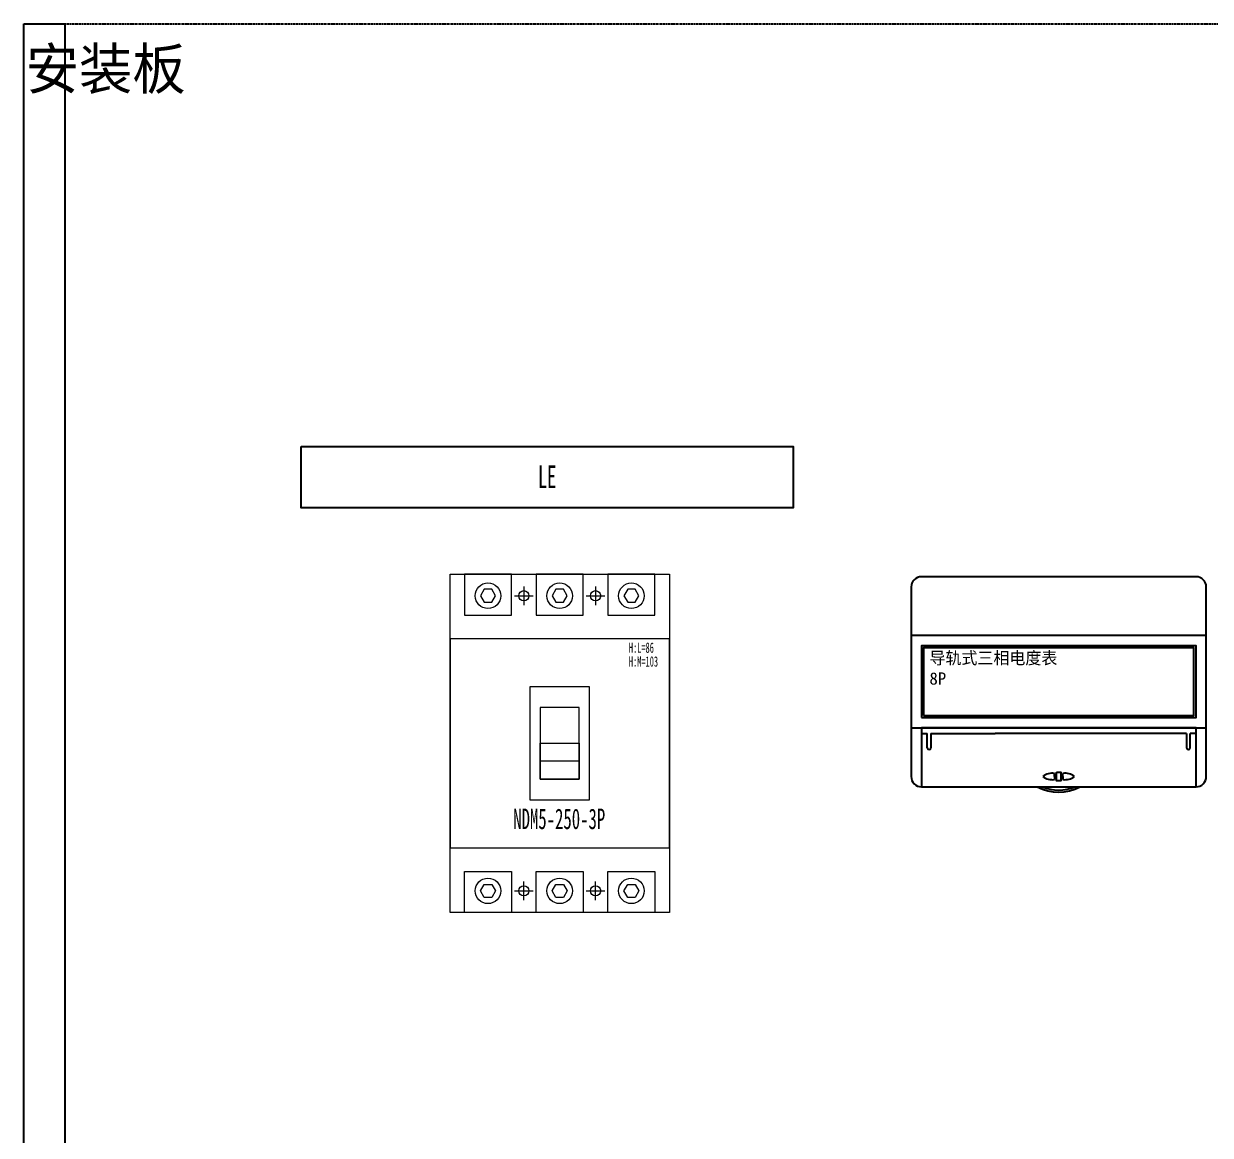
# Model space of a CAD drawing. Extents: x 384046 to 385304, y 295789 to 297989.
# Drawn here: x 384046 to 384625, y 297446 to 297989 of the extents above; entities that cross this region are included whole.
import ezdxf
from ezdxf.enums import TextEntityAlignment as Align

# ---------------------------------------------------------------- set-up
doc = ezdxf.new("R2010")
doc.units = 0
doc.header["$MEASUREMENT"] = 0
doc.linetypes.add('DASH', pattern=[0.35, 0.25, -0.1])
doc.linetypes.add('DASHED', pattern=[0.75, 0.5, -0.25])
doc.layers.add('元件', color=7, linetype='Continuous')
doc.layers.add('布置图', color=30, linetype='Continuous')
doc.layers.add('细线', color=7, linetype='Continuous', lineweight=0)
doc.styles.add('LEAD', font='', dxfattribs={"width": 0.8})
doc.styles.add('宋', font='', dxfattribs={"width": 0.7})
doc.styles.get('LEAD').set_extended_font_data('SimSun')
doc.styles.get('宋').set_extended_font_data('SimSun')

# ---------------------------------------------------------------- blocks, each defined once
blk = doc.blocks.new('Manufacturer光辉PartName电能表Series导轨式ShellFrameLimitingCurrentRemarkPartTypeMinCurrent1MaxCurrent500PolesMinPower0MaxPower0LibType2DelFlgfalseUpdateDate')
for p, q in [((-67, -24.65), (-64.15, -24.65)), ((-62.36, -24.65), (-31, -24.65)), ((62.36, -24.65), (-31, -24.65)), ((67, -24.65), (64.15, -24.65)), ((-2.07, -45.68), (-2.07, -44.19)), ((-2.07, -45.68), (-2.07, -47.17)), ((2.07, -45.68), (2.07, -44.19)), ((2.07, -45.68), (2.07, -47.17))]:
    blk.add_line(p, q)
blk.add_lwpolyline([(-67, -50.72), (67, -50.72, 0.414214), (72, -45.72), (72, 46.78, 0.414214), (67, 51.78), (-67, 51.78, 0.414214), (-72, 46.78), (-72, -45.72, 0.414214)], format="xyb", close=True)
for points in [[(-72, -21.97), (72, -21.97), (72, 23.03), (-72, 23.03)], [(-67, -16.97), (67, -16.97), (67, 18.03), (-67, 18.03)], [(-66, -15.97), (66, -15.97), (66, 17.03), (-66, 17.03)], [(-67, -50.72), (67, -50.72), (67, -21.97), (-67, -21.97)], [(-1.05, -43.51), (1.05, -43.51), (1.05, -47.85), (-1.05, -47.85)]]:
    blk.add_lwpolyline(points, close=True)
for points in [[(-64.15, -31.68), (-64.15, -24.65)], [(-62.36, -24.65), (-62.36, -31.68)], [(62.36, -24.65), (62.36, -31.68)], [(64.15, -31.68), (64.15, -24.65)]]:
    blk.add_lwpolyline(points)
for centre, radius, start, end in [((-63.26, -31.68), 0.9, 180, 0), ((63.26, -31.68), 0.9, 180, 0), ((-3.11, -51.85), 7.73, 82.24885, 127.05814), ((-3.11, -39.52), 7.73, 232.94186, 277.75115), ((3.11, -51.85), 7.73, 52.94186, 97.75115), ((3.11, -39.52), 7.73, 262.24885, 307.05814), ((0, -30.87), 22.43, 242.26894, 297.73106), ((0, -30.87), 21.43, 247.88718, 292.11282)]:
    blk.add_arc(centre, radius, start, end)
at = {"insert": (-63.07, 15.13), "char_height": 6, "width": 68.4463, "attachment_point": 1}
blk.add_mtext('导轨式三相电度表\\P8P', dxfattribs=at)
blk = doc.blocks.new('Manufacturer光辉PartName塑壳断路器Series250ShellFrameLimitingCurrentRemarkPartTypeMinCurrent100MaxCurrent250Poles3PMinPower0MaxPower0LibType2DelFlgfalseUpdateDate')
at = {"layer": '细线'}
for p, q in [((-17.5, 76.53), (-17.5, 67.47)), ((17.5, 76.53), (17.5, 67.47)), ((-22.03, 72), (-12.97, 72)), ((12.97, 72), (22.03, 72)), ((-17.5, -76.53), (-17.5, -67.47)), ((17.5, -76.53), (17.5, -67.47)), ((-22.03, -72), (-12.97, -72)), ((12.97, -72), (22.03, -72))]:
    blk.add_line(p, q, dxfattribs=at)
for points in [[(-53.5, 82.5), (53.5, 82.5), (53.5, -82.5), (-53.5, -82.5)], [(-46.5, 62.5), (-23.5, 62.5), (-23.5, 82.5), (-46.5, 82.5)], [(-11.5, 62.5), (11.5, 62.5), (11.5, 82.5), (-11.5, 82.5)], [(23.5, 62.5), (46.5, 62.5), (46.5, 82.5), (23.5, 82.5)], [(-53.5, -51), (53.5, -51), (53.5, 51), (-53.5, 51)], [(-14.5, -27.5), (14.5, -27.5), (14.5, 27.5), (-14.5, 27.5)], [(-9.5, -17.5), (9.5, -17.5), (9.5, 17.5), (-9.5, 17.5)], [(-9.5, 0), (9.5, 0), (9.5, -17.5), (-9.5, -17.5)], [(-9.5, 0), (9.5, 0), (9.5, -8.75), (-9.5, -8.75)], [(-46.5, -62.5), (-23.5, -62.5), (-23.5, -82.5), (-46.5, -82.5)], [(-11.5, -62.5), (11.5, -62.5), (11.5, -82.5), (-11.5, -82.5)], [(23.5, -62.5), (46.5, -62.5), (46.5, -82.5), (23.5, -82.5)]]:
    blk.add_lwpolyline(points, close=True, dxfattribs=at)
at = {"layer": '细线', "color": 7}
for points in [[(-31.35, 72), (-33.17, 75.17), (-36.83, 75.17), (-38.65, 72), (-36.83, 68.83), (-33.17, 68.83)], [(3.65, 72), (1.83, 75.17), (-1.83, 75.17), (-3.65, 72), (-1.83, 68.83), (1.83, 68.83)], [(38.65, 72), (36.83, 75.17), (33.17, 75.17), (31.35, 72), (33.17, 68.83), (36.83, 68.83)], [(-31.35, -72), (-33.17, -75.17), (-36.83, -75.17), (-38.65, -72), (-36.83, -68.83), (-33.17, -68.83)], [(3.65, -72), (1.83, -75.17), (-1.83, -75.17), (-3.65, -72), (-1.83, -68.83), (1.83, -68.83)], [(38.65, -72), (36.83, -75.17), (33.17, -75.17), (31.35, -72), (33.17, -68.83), (36.83, -68.83)]]:
    blk.add_lwpolyline(points, close=True, dxfattribs=at)
for centre in [(-35, 72), (0, 72), (35, 72), (-35, -72), (0, -72), (35, -72)]:
    blk.add_circle(centre, 6.24, dxfattribs=at)
at = {"layer": '细线'}
for centre in [(-17.5, 72), (17.5, 72), (-17.5, -72), (17.5, -72)]:
    blk.add_circle(centre, 2.5, dxfattribs=at)
at = {"layer": '细线', "color": 7, "attachment_point": 1, "style": '宋'}
for s, insert, char_height, width in [('\\pxql;{\\fFangSong_GB2312|b0|i0|c134|p49;\\W0.6;H:L=86}', (33.73, 49.19), 5, 16.7991), ('\\pxql;{\\fFangSong_GB2312|b0|i0|c134|p49;\\W0.6;H:M=103}', (33.73, 42.45), 5, 16.7991), ('\\pxql;{\\fFangSong_GB2312|b0|i0|c134|p49;\\W0.6;NDM5-250-3P}', (-22.68, -31.84), 10, 49.2649)]:
    blk.add_mtext(s, dxfattribs=dict(at, insert=insert, char_height=char_height, width=width))

msp = doc.modelspace()

# ---------------------------------------------------------------- linework, layer by layer
at = {"color": 2}
msp.add_lwpolyline([(384045.88, 297988.51), (384065.88, 297988.51), (384065.88, 295788.51), (384045.88, 295788.51)], close=True, dxfattribs=at)
at = {"color": 0, "transparency": 33554687, "elevation": 0}
msp.add_lwpolyline([(384181.32, 297782.24), (384421.32, 297782.24), (384421.32, 297752.24), (384181.32, 297752.24)], close=True, dxfattribs=at)
at = {"layer": '布置图', "linetype": 'DASHED'}
msp.add_lwpolyline([(384045.88, 297988.51), (385245.88, 297988.51), (385245.88, 295788.51), (384045.88, 295788.51)], close=True, dxfattribs=at)

# ---------------------------------------------------------------- block references
for name, p in [('Manufacturer光辉PartName塑壳断路器Series250ShellFrameLimitingCurrentRemarkPartTypeMinCurrent100MaxCurrent250Poles3PMinPower0MaxPower0LibType2DelFlgfalseUpdateDate', (384307.42, 297637.38)), ('Manufacturer光辉PartName电能表Series导轨式ShellFrameLimitingCurrentRemarkPartTypeMinCurrent1MaxCurrent500PolesMinPower0MaxPower0LibType2DelFlgfalseUpdateDate', (384550.92, 297666.88))]:
    msp.add_blockref(name, p)

# ---------------------------------------------------------------- texts
at = {"color": 0}
msp.add_text('安装板', height=20, dxfattribs=at).set_placement((384046.88, 297966.51), align=Align.MIDDLE_LEFT)
at = {"layer": '元件', "linetype": 'DASH', "transparency": 33554687, "style": 'LEAD', "width": 0.6}
msp.add_text('LE', height=11, dxfattribs=at).set_placement((384301.32, 297761.99), align=Align.CENTER)

doc.saveas('drawing.dxf')
